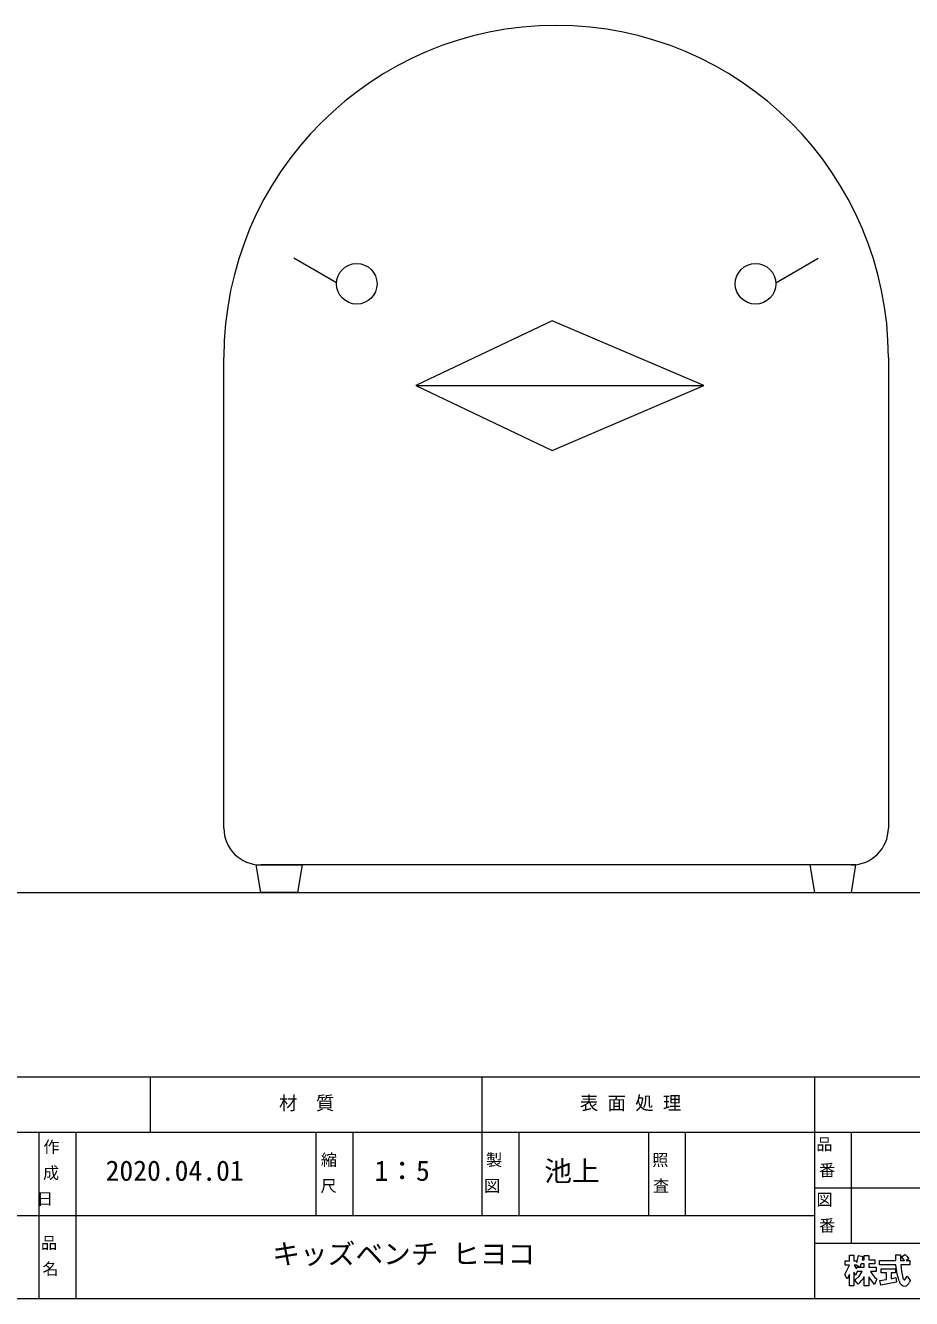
# Model space of a CAD drawing. Units: millimetres, scale not verified. Extents: x -203 to 203, y -143 to 143.
# Drawn here: x 58.5 to 154.5, y -138 to 0 of the extents above; entities that cross this region are included whole.
import ezdxf
from ezdxf.enums import TextEntityAlignment as Align

# ---------------------------------------------------------------- set-up
doc = ezdxf.new("R2010")
doc.units = ezdxf.units.MM
doc.header["$LTSCALE"] = 0.5
for name, color, linetype, lineweight in [('0-3_DIMENSION_LINES$03_LINES', 7, 'Continuous', 18), ('0-5_図面_FORMAT$03_TEXT', 7, 'Continuous', 18), ('0-6_図面_FORMAT$01_WAKU$OUT_LINE', 6, 'Continuous', 18), ('0-7_図面_FORMAT$01_WAKU$SUB_LINE', 7, 'Continuous', 18), ('0-8_図面_FORMAT$02_LOGO$01_MZ_LO', 7, 'Continuous', 18)]:
    doc.layers.add(name, color=color, linetype=linetype, lineweight=lineweight)
doc.styles.add('ＭＳ ゴシック', font='')
doc.styles.get('ＭＳ ゴシック').set_extended_font_data('MS Gothic')

# ---------------------------------------------------------------- blocks, each defined once
blk = doc.blocks.new('_X22')
at = {"layer": '0-5_図面_FORMAT$03_TEXT', "style": 'ＭＳ ゴシック'}
for s, p in [('作', (540.875, 51.813)), ('成', (540.801, 46.191)), ('日', (539.482, 40.568))]:
    blk.add_text(s, height=2.566, dxfattribs=at).set_placement(p, align=Align.BOTTOM_LEFT)
blk = doc.blocks.new('_X19')
at = {"layer": '0-5_図面_FORMAT$03_TEXT', "style": 'ＭＳ ゴシック'}
for s, p in [('品', (540.35, 31.002)), ('名', (540.651, 25.38))]:
    blk.add_text(s, height=2.566, dxfattribs=at).set_placement(p, align=Align.BOTTOM_LEFT)
blk = doc.blocks.new('_X18')
at = {"layer": '0-5_図面_FORMAT$03_TEXT', "style": 'ＭＳ ゴシック'}
for s, p in [('縮', (601.025, 49.002)), ('尺', (600.952, 43.38))]:
    blk.add_text(s, height=2.566, dxfattribs=at).set_placement(p, align=Align.BOTTOM_LEFT)
blk = doc.blocks.new('_X17')
at = {"layer": '0-5_図面_FORMAT$03_TEXT', "style": 'ＭＳ ゴシック'}
for s, p in [('製', (636.801, 49.002)), ('図', (636.385, 43.38))]:
    blk.add_text(s, height=2.566, dxfattribs=at).set_placement(p, align=Align.BOTTOM_LEFT)
blk = doc.blocks.new('_X16')
at = {"layer": '0-5_図面_FORMAT$03_TEXT', "style": 'ＭＳ ゴシック'}
for s, p in [('照', (672.836, 49.002)), ('査', (672.987, 43.38))]:
    blk.add_text(s, height=2.566, dxfattribs=at).set_placement(p, align=Align.BOTTOM_LEFT)
blk = doc.blocks.new('_X15')
at = {"layer": '0-5_図面_FORMAT$03_TEXT', "style": 'ＭＳ ゴシック'}
for s, p in [('品', (708.38, 52.399)), ('番', (708.982, 46.777))]:
    blk.add_text(s, height=2.566, dxfattribs=at).set_placement(p, align=Align.BOTTOM_LEFT)
blk = doc.blocks.new('_X14')
at = {"layer": '0-5_図面_FORMAT$03_TEXT', "style": 'ＭＳ ゴシック'}
for s, p in [('図', (708.415, 40.399)), ('番', (708.982, 34.777))]:
    blk.add_text(s, height=2.566, dxfattribs=at).set_placement(p, align=Align.BOTTOM_LEFT)

msp = doc.modelspace()

# ---------------------------------------------------------------- linework, layer by layer
at = {"layer": '0-3_DIMENSION_LINES$03_LINES'}
for p, q in [((92.197, -27.8862), (87.594, -25.2287)), ((139.8084, -27.8862), (144.4114, -25.2287)), ((79.9967, -48.4), (79.9994, -36)), ((152.006, -36), (152.0006, -48.4)), ((100.8118, -39.0411), (131.994, -39.0411)), ((79.994, -60.8), (79.9967, -48.4)), ((152.0006, -48.4), (152.0016, -48.4)), ((152.0016, -48.4), (152.0016, -87)), ((79.9967, -87), (79.9967, -60.8001)), ((143.494, -91), (83.9967, -91)), ((-174, -94), (176, -94))]:
    msp.add_line(p, q, dxfattribs=at)
for points in [[(115.5647, -46.0823), (131.994, -39.0411), (115.5647, -32), (100.8118, -39.0411)], [(87.994, -94), (83.994, -94), (83.494, -91), (88.494, -91)], [(143.994, -94), (147.994, -94), (148.494, -91), (143.494, -91)]]:
    msp.add_lwpolyline(points, close=True, dxfattribs=at)
for centre in [(94.394, -28), (137.6114, -28)]:
    msp.add_circle(centre, 2.2, dxfattribs=at)
for centre, radius, start, end in [((116.0027, -36), 36.0033, 90, 180), ((116.0027, -36), 36.0033, 0, 90), ((83.9967, -87), 4, 180, 270), ((148.0016, -87), 4, 270, 0)]:
    msp.add_arc(centre, radius, start, end, dxfattribs=at)
at = {"layer": '0-6_図面_FORMAT$01_WAKU$OUT_LINE'}
for p, q in [((198, -114), (-198, -114)), ((198, -120), (-78, -120)), ((-198, -138), (198, -138))]:
    msp.add_line(p, q, dxfattribs=at)
at = {"layer": '0-7_図面_FORMAT$01_WAKU$SUB_LINE'}
for p, q in [((72, -114), (72, -120)), ((108, -129), (108, -114)), ((144, -114), (144, -138)), ((60, -138), (60, -120)), ((64, -138), (64, -120)), ((90, -129), (90, -120)), ((94, -129), (94, -120)), ((112, -129), (112, -120)), ((126, -120), (126, -129)), ((130, -120), (130, -129)), ((148, -132), (148, -120)), ((144, -126), (198, -126)), ((12, -129), (144, -129)), ((144, -132), (198, -132))]:
    msp.add_line(p, q, dxfattribs=at)
at = {"layer": '0-8_図面_FORMAT$02_LOGO$01_MZ_LO'}
for p, q in [((147.7883, -133.3074), (148.2763, -133.3074)), ((147.7883, -133.9246), (147.7883, -133.3074)), ((148.2763, -133.3074), (148.2763, -133.9246)), ((149.1806, -133.7955), (149.3959, -133.7955)), ((149.3959, -133.3218), (149.8696, -133.3218)), ((149.3959, -133.7955), (149.3959, -133.3218)), ((149.8696, -133.3218), (149.8696, -133.7955)), ((149.8696, -133.7955), (150.5299, -133.7955)), ((150.5299, -133.7955), (150.5299, -134.2548)), ((152.7978, -133.2787), (153.3289, -133.2787)), ((152.7978, -133.8816), (152.7978, -133.2787)), ((153.3289, -133.2787), (153.3289, -133.8816)), ((154.2045, -133.695), (153.9175, -133.8816)), ((147.3289, -133.9246), (147.7883, -133.9246)), ((147.3289, -134.3696), (147.3289, -133.9246)), ((147.7739, -134.3696), (147.3289, -134.3696)), ((148.2763, -133.9246), (148.5778, -133.9246)), ((148.2763, -135.1304), (148.2763, -136.6089)), ((148.4773, -135.4749), (148.2763, -135.1304)), ((148.2907, -134.3696), (148.5347, -134.7715)), ((148.506, -134.3696), (148.2907, -134.3696)), ((148.6352, -135.0586), (148.4773, -135.4749)), ((148.8648, -134.5993), (148.506, -134.3696)), ((148.5347, -134.5993), (148.8648, -134.5993)), ((148.5347, -134.7715), (148.5347, -134.5993)), ((149.1806, -135.0586), (148.6352, -135.0586)), ((149.0514, -134.2548), (148.9222, -134.5993)), ((148.9222, -134.5993), (149.3959, -134.5993)), ((149.3959, -134.2548), (149.0514, -134.2548)), ((149.3959, -134.5993), (149.3959, -134.2548)), ((149.8696, -134.2548), (149.8696, -134.5993)), ((150.5299, -134.2548), (149.8696, -134.2548)), ((149.8696, -134.5993), (150.6734, -134.5993)), ((150.6734, -135.0586), (150.0706, -135.0586)), ((150.6734, -134.5993), (150.6734, -135.0586)), ((151.0323, -133.8816), (152.7978, -133.8816)), ((151.0323, -134.3409), (151.0323, -133.8816)), ((152.8122, -134.3409), (151.0323, -134.3409)), ((151.2333, -134.7715), (152.7691, -134.7715)), ((151.2333, -135.2165), (151.2333, -134.7715)), ((151.7931, -135.2165), (151.2333, -135.2165)), ((151.7931, -135.9486), (151.7931, -135.2165)), ((152.2955, -135.2165), (152.2955, -135.8481)), ((152.7691, -135.2165), (152.2955, -135.2165)), ((152.7691, -134.7715), (152.7691, -135.2165)), ((153.3289, -133.8816), (153.7452, -133.8816)), ((154.3337, -134.3409), (153.3433, -134.3409)), ((153.9175, -133.8816), (154.3337, -133.8816)), ((154.3337, -133.8816), (154.3337, -134.3409)), ((147.7883, -136.6089), (147.7883, -135.3888)), ((148.2763, -136.6089), (147.7883, -136.6089)), ((149.3959, -136.6089), (149.3959, -135.6184)), ((149.8696, -136.6089), (149.3959, -136.6089)), ((149.8696, -135.6471), (149.8696, -136.6089)), ((151.0754, -136.0347), (151.7931, -135.9486)), ((151.1758, -136.5658), (151.0754, -136.0347)), ((152.884, -136.2356), (151.1758, -136.5658)), ((152.2955, -135.8481), (152.7978, -135.7333)), ((152.7978, -135.7333), (152.884, -136.2356)), ((153.8026, -135.9773), (154.0467, -135.5754)), ((154.0467, -135.5754), (154.3768, -136.0347)), ((154.3768, -136.0347), (154.2907, -136.2213))]:
    msp.add_line(p, q, dxfattribs=at)
for points in [[(148.5778, -133.9246), (148.5778, -134.1112), (148.7787, -133.3218), (149.2524, -133.451), (149.1806, -133.7955)], [(153.7452, -133.8816), (153.4438, -133.4797), (153.8313, -133.2213)], [(153.8313, -133.2213), (154.0323, -133.4366), (154.2045, -133.695)], [(147.7883, -135.3888), (147.5443, -135.8624), (147.2715, -135.3888), (147.7739, -134.3696)], [(148.7213, -136.4366), (148.3624, -136.006), (148.8361, -135.561), (149.1806, -135.0586)], [(153.1567, -136.0921), (152.9557, -135.3744), (152.8122, -134.3409)], [(153.3433, -134.3409), (153.4151, -135.0586), (153.573, -135.7189)], [(150.7596, -135.9055), (150.5156, -136.4653), (149.8696, -135.6471)]]:
    msp.add_lwpolyline(points, dxfattribs=at)
for centre, radius, start, end in [((152.3644, -133.8962), 2.5716, 206.87476, 231.38604), ((147.0314, -134.356), 2.6804, 309.08318, 331.90147), ((153.8443, -135.9498), 0.7021, 191.69506, 270.11722), ((153.8013, -135.7472), 0.2301, 172.93048, 270.3366), ((153.6475, -136.0019), 0.6795, 286.95592, 341.1657)]:
    msp.add_arc(centre, radius, start, end, dxfattribs=at)

# ---------------------------------------------------------------- block references
at = {"layer": '0-5_図面_FORMAT$03_TEXT', "xscale": 0.5, "yscale": 0.5}
for name in ['_X22', '_X15', '_X18', '_X17', '_X16', '_X14', '_X19']:
    msp.add_blockref(name, (-210, -148.5), dxfattribs=at)

# ---------------------------------------------------------------- texts
at = {"layer": '0-5_図面_FORMAT$03_TEXT', "style": 'ＭＳ ゴシック'}
for s, height, p in [('材\u3000質', 1.466, (85.975, -117.9799)), ('表 面 処 理', 1.466, (118.573, -117.9799)), ('池上', 2.199, (114.7187, -125.9459)), ('2020.04.01', 2.199, (67.1867, -125.8936)), ('1：5', 2.199, (96.3218, -125.9023)), ('キッズベンチ ヒヨコ', 2.199, (85.2521, -134.9198))]:
    msp.add_text(s, height=height, dxfattribs=at).set_placement(p, align=Align.BOTTOM_LEFT)

doc.saveas('drawing.dxf')
